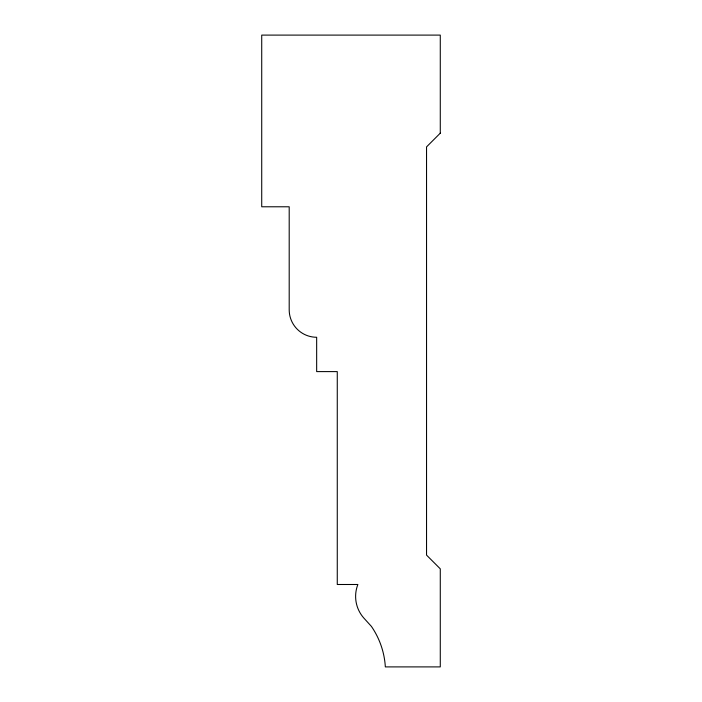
<?xml version="1.0" encoding="UTF-8"?>
<svg xmlns="http://www.w3.org/2000/svg" width="702" height="702" viewBox="0 0 702 702"><rect width="100%" height="100%" fill="white"/><g stroke="black" fill="none" stroke-linecap="round" stroke-linejoin="round"><path stroke-width="1.05" d="M440.277 133.161L426.544 146.893L426.544 555.106L440.277 568.839L440.277 666.9L385.337 666.9A80.028 80.028 0 0 0 371.419 626.412L363.671 617.874A32.617 32.617 0 0 1 357.871 584.494L337.267 584.494L337.267 371.604L316.663 371.604L316.663 337.267A27.466 27.466 0 0 1 289.198 309.793L289.198 206.783L261.723 206.783L261.723 35.1L440.277 35.1L440.277 133.161"/></g></svg>
